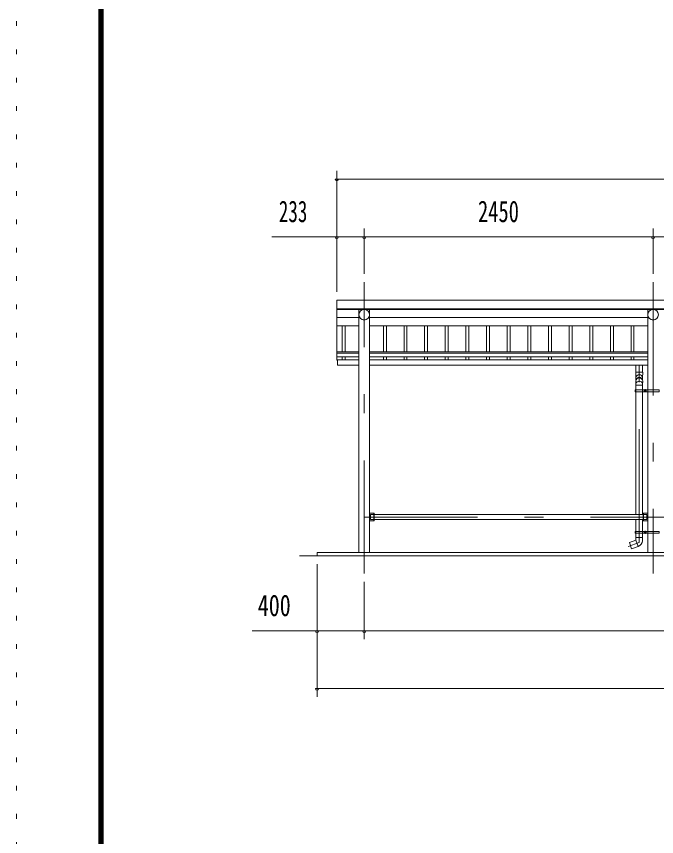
# Model space of a CAD drawing. Units: millimetres, scale not verified. Extents: x -31545 to 31552, y -14700 to 14700.
# Drawn here: x -10028 to -4599, y 748 to 7701 of the extents above; entities that cross this region are included whole.
import ezdxf
from ezdxf.enums import TextEntityAlignment as Align

# ---------------------------------------------------------------- set-up
doc = ezdxf.new("R2010")
doc.units = ezdxf.units.MM
doc.header["$LTSCALE"] = 80
doc.linetypes.add('USER3', pattern=[24, 12, -5, 2, -5])
doc.linetypes.add('USER4', pattern=[3, 0.5, -2.5])
for name, color, linetype, lineweight in [('0-2_1-07BOLD', 7, 'Continuous', 18), ('0-3_1-27CENTER', 3, 'USER3', 18), ('0-4_1-47THIN', 4, 'Continuous', 18), ('0-5_1-57DIM', 3, 'Continuous', 18), ('0-C_F-F1PAPER', 5, 'Continuous', 18), ('0-D_F-E_J_ADD', 5, 'USER4', 18)]:
    doc.layers.add(name, color=color, linetype=linetype, lineweight=lineweight)
doc.styles.add('ＭＳ ゴシック', font='')
doc.styles.get('ＭＳ ゴシック').set_extended_font_data('MS Gothic')

msp = doc.modelspace()

# ---------------------------------------------------------------- linework, layer by layer
at = {"layer": '0-2_1-07BOLD'}
for p, q in [((-7311.51, 5221.4), (3354.49, 5221.4)), ((3354.49, 5217.33), (-7311.51, 5217.33)), ((-7123.06, 5217.33), (-7123.06, 3157.54)), ((-7033.96, 3157.54), (-7033.96, 5217.33)), ((-4673.06, 4535.54), (-4673.06, 5217.33)), ((-7311.51, 5147.84), (-7123.06, 5147.84)), ((-4673.06, 5147.84), (-7033.96, 5147.84)), ((-7123.06, 5078.35), (-7311.51, 5078.35)), ((-7033.96, 5078.35), (-4673.06, 5078.35)), ((-7311.51, 4856.73), (-7123.06, 4856.73)), ((-7123.06, 4846.3), (-7311.51, 4846.3)), ((-7123.06, 4816.69), (-7311.51, 4816.69)), ((-4673.06, 4856.73), (-7033.96, 4856.73)), ((-7033.96, 4846.3), (-4673.06, 4846.3)), ((-4673.06, 4816.69), (-7033.96, 4816.69)), ((-7306.51, 4787.78), (-7311.51, 4787.78)), ((-7033.96, 4790.36), (-4673.06, 4790.36)), ((-4673.06, 4745.36), (-7033.96, 4745.36)), ((-4774.02, 4685.74), (-4774.02, 4745.36)), ((-4719.02, 4745.36), (-4719.02, 4685.74)), ((-4775.62, 4527.54), (-4781.72, 4527.54)), ((-4775.62, 4535.54), (-4775.62, 4519.54)), ((-4774.03, 4519.54), (-4774.03, 3478.89)), ((-4774.02, 4576.09), (-4719.02, 4576.09)), ((-4719.02, 3478.89), (-4719.02, 4519.54)), ((-4717.42, 4519.54), (-4717.42, 4535.54)), ((-4674.67, 4535.54), (-4674.67, 4519.54)), ((-4673.07, 4519.54), (-4673.07, 3335.54)), ((-4673.06, 3386.14), (-4673.06, 4517.54)), ((-6993.96, 3490.54), (-7033.96, 3490.54)), ((-6997.16, 3490.54), (-6997.16, 3424.54)), ((-6993.96, 3424.54), (-6993.96, 3490.54)), ((-6993.96, 3478.89), (-4713.06, 3478.89)), ((-4713.07, 3490.54), (-4673.06, 3490.54)), ((-4713.07, 3424.54), (-4713.07, 3490.54)), ((-4713.06, 3424.54), (-4713.06, 3490.54)), ((-4709.87, 3424.54), (-4709.87, 3490.54)), ((-4709.86, 3490.54), (-4709.86, 3424.54)), ((-4681.02, 3478.89), (-4681.02, 3436.19)), ((-6993.96, 3424.54), (-7033.96, 3424.54)), ((-4713.06, 3436.19), (-6993.96, 3436.19)), ((-4774.03, 3436.19), (-4774.03, 3335.54)), ((-4719.02, 3335.54), (-4719.02, 3436.19)), ((-4673.06, 3424.54), (-4713.07, 3424.54)), ((-4673.06, 3335.54), (-4673.06, 3370.14)), ((-4781.72, 3327.54), (-4775.62, 3327.54)), ((-4775.62, 3335.54), (-4775.62, 3319.54)), ((-4774.03, 3319.54), (-4774.03, 3282.63)), ((-4719.02, 3282.63), (-4719.02, 3319.54)), ((-4717.42, 3319.54), (-4717.42, 3335.54)), ((-4674.67, 3335.54), (-4674.67, 3319.54)), ((-4673.07, 3319.54), (-4673.07, 3157.54)), ((-4673.06, 3157.54), (-4673.06, 3319.54)), ((-4755.21, 3208.95), (-4774.02, 3260.63)), ((-7628.51, 3127.54), (3671.49, 3127.54))]:
    msp.add_line(p, q, dxfattribs=at)
for points in [[(-7311.51, 4787.78), (-7311.51, 5296.54), (3354.49, 5296.54)], [(-7123.06, 4745.36), (-7306.51, 4745.36), (-7306.51, 4790.36), (-7123.06, 4790.36)], [(-4717.02, 4685.74), (-4776.02, 4685.74), (-4774.02, 4636.07), (-4774.02, 4617.98)], [(-4719.02, 4617.97), (-4719.02, 4636.07), (-4717.02, 4685.74)], [(-4776.02, 4608.88), (-4774.02, 4583.03), (-4774.02, 4535.54)], [(-4719.02, 4535.54), (-4719.02, 4583.03), (-4717.03, 4609)], [(-6997.16, 3436.19), (-7026.01, 3436.19), (-7026.01, 3478.89), (-6997.16, 3478.89)], [(-4709.87, 3478.89), (-4681.01, 3478.89), (-4681.01, 3436.19), (-4709.87, 3436.19)], [(-4775.52, 3282.63), (-4774.02, 3260.63), (-4830.4, 3240.11), (-4811.59, 3188.43), (-4755.49, 3208.85)], [(-4775.52, 3282.63), (-4717.52, 3282.63), (-4719.28, 3256.84)], [(3521.49, 3157.54), (-7478.51, 3157.54), (-7478.51, 3127.54)]]:
    msp.add_lwpolyline(points, dxfattribs=at)
for points in [[(-4576.27, 4519.54), (-4781.72, 4519.54), (-4781.72, 4535.54), (-4576.27, 4535.54)], [(-4701.05, 4530.42), (-4696.05, 4533.31), (-4691.05, 4530.42), (-4691.05, 4524.65), (-4696.05, 4521.77), (-4701.05, 4524.65)], [(-4781.72, 3335.54), (-4576.27, 3335.54), (-4576.27, 3319.54), (-4781.72, 3319.54)], [(-4701.05, 3330.43), (-4696.05, 3333.31), (-4691.05, 3330.43), (-4691.05, 3324.65), (-4696.05, 3321.77), (-4701.05, 3324.65)]]:
    msp.add_lwpolyline(points, close=True, dxfattribs=at)
for centre, radius in [((-7078.51, 5172.78), 44.55), ((-4628.51, 5172.78), 44.55), ((-4696.05, 4527.54), 6.25), ((-4696.05, 4527.54), 4.9), ((-4696.05, 3327.54), 6.25), ((-4696.05, 3327.54), 4.9)]:
    msp.add_circle(centre, radius, dxfattribs=at)
for centre, radius, start, end in [((-7078.51, 5172.09), 44.55, 180, 0), ((-4628.51, 5172.09), 44.55, 180, 0), ((-4746.52, 4636.37), 27.55, 3.55867, 176.44133), ((-4746.52, 4607.16), 29.55, 3.56303, 176.43697), ((-4746.52, 4615.67), 27.55, 3.55867, 176.44133), ((-4746.52, 4582.05), 27.55, 3.55867, 176.44133), ((-4774.15, 3260.59), 55, 289.83269, 356.09424)]:
    msp.add_arc(centre, radius, start, end, dxfattribs=at)
at = {"layer": '0-3_1-27CENTER'}
for p, q in [((-7078.51, 2977.54), (-7078.51, 5447.54)), ((-4628.51, 5447.54), (-4628.51, 2977.54)), ((-4746.52, 3241.38), (-4746.52, 4745.36)), ((-4708.55, 4527.54), (-4683.55, 4527.54)), ((-4696.05, 4540.04), (-4696.05, 4515.04)), ((-7078.51, 3457.54), (3121.49, 3457.54)), ((-4696.05, 3340.04), (-4696.05, 3315.04)), ((-4683.55, 3327.54), (-4708.55, 3327.54)), ((-4746.51, 3241.38), (-4839.78, 3207.43))]:
    msp.add_line(p, q, dxfattribs=at)
at = {"layer": '0-4_1-47THIN'}
for p, q in [((-7266.01, 4856.73), (-7266.01, 5078.35)), ((-7241.01, 5078.35), (-7241.01, 4856.73)), ((-6916.01, 5078.35), (-6916.01, 4856.73)), ((-6891.01, 4856.73), (-6891.01, 5078.35)), ((-6741.01, 4856.73), (-6741.01, 5078.35)), ((-6716.01, 5078.35), (-6716.01, 4856.73)), ((-6566.01, 5078.35), (-6566.01, 4856.73)), ((-6541.01, 4856.73), (-6541.01, 5078.35)), ((-6391.01, 4856.73), (-6391.01, 5078.35)), ((-6366.01, 5078.35), (-6366.01, 4856.73)), ((-6216.01, 5078.35), (-6216.01, 4856.73)), ((-6191.01, 4856.73), (-6191.01, 5078.35)), ((-6041.01, 4856.73), (-6041.01, 5078.35)), ((-6016.01, 5078.35), (-6016.01, 4856.73)), ((-5866.01, 5078.35), (-5866.01, 4856.73)), ((-5841.01, 4856.73), (-5841.01, 5078.35)), ((-5691.01, 4856.73), (-5691.01, 5078.35)), ((-5666.01, 5078.35), (-5666.01, 4856.73)), ((-5516.01, 5078.35), (-5516.01, 4856.73)), ((-5491.01, 4856.73), (-5491.01, 5078.35)), ((-5341.01, 4856.73), (-5341.01, 5078.35)), ((-5316.01, 5078.35), (-5316.01, 4856.73)), ((-5166.01, 5078.35), (-5166.01, 4856.73)), ((-5141.01, 4856.73), (-5141.01, 5078.35)), ((-4991.01, 4856.73), (-4991.01, 5078.35)), ((-4966.01, 5078.35), (-4966.01, 4856.73)), ((-4816.01, 5078.35), (-4816.01, 4856.73)), ((-4791.01, 4856.73), (-4791.01, 5078.35)), ((-7266.01, 4790.36), (-7266.01, 4816.69)), ((-7241.01, 4816.69), (-7241.01, 4790.36)), ((-6916.01, 4816.69), (-6916.01, 4790.36)), ((-6891.01, 4790.36), (-6891.01, 4816.69)), ((-6741.01, 4790.36), (-6741.01, 4816.69)), ((-6716.01, 4816.69), (-6716.01, 4790.36)), ((-6566.01, 4816.69), (-6566.01, 4790.36)), ((-6541.01, 4790.36), (-6541.01, 4816.69)), ((-6391.01, 4790.36), (-6391.01, 4816.69)), ((-6366.01, 4816.69), (-6366.01, 4790.36)), ((-6216.01, 4816.69), (-6216.01, 4790.36)), ((-6191.01, 4790.36), (-6191.01, 4816.69)), ((-6041.01, 4790.36), (-6041.01, 4816.69)), ((-6016.01, 4816.69), (-6016.01, 4790.36)), ((-5866.01, 4816.69), (-5866.01, 4790.36)), ((-5841.01, 4790.36), (-5841.01, 4816.69)), ((-5691.01, 4790.36), (-5691.01, 4816.69)), ((-5666.01, 4816.69), (-5666.01, 4790.36)), ((-5516.01, 4816.69), (-5516.01, 4790.36)), ((-5491.01, 4790.36), (-5491.01, 4816.69)), ((-5341.01, 4790.36), (-5341.01, 4816.69)), ((-5316.01, 4816.69), (-5316.01, 4790.36)), ((-5166.01, 4816.69), (-5166.01, 4790.36)), ((-5141.01, 4790.36), (-5141.01, 4816.69)), ((-4991.01, 4790.36), (-4991.01, 4816.69)), ((-4966.01, 4816.69), (-4966.01, 4790.36)), ((-4816.01, 4816.69), (-4816.01, 4790.36)), ((-4791.01, 4790.36), (-4791.01, 4816.69))]:
    msp.add_line(p, q, dxfattribs=at)
at = {"layer": '0-5_1-57DIM'}
for p, q in [((-7311.51, 5366.54), (-7311.51, 6392.54)), ((-7297.51, 6322.54), (-7325.51, 6322.54)), ((-7311.51, 6322.54), (3354.49, 6322.54)), ((-7078.51, 5517.54), (-7078.51, 5902.54)), ((-4628.51, 5902.54), (-4628.51, 5517.54)), ((-7311.51, 5832.54), (-7861.01, 5832.54)), ((-7297.51, 5832.54), (-7325.51, 5832.54)), ((-7311.51, 5832.54), (-7078.51, 5832.54)), ((-7064.51, 5832.54), (-7092.51, 5832.54)), ((-7078.51, 5832.54), (-4628.51, 5832.54)), ((-4614.51, 5832.54), (-4642.51, 5832.54)), ((-4628.51, 5832.54), (-1828.51, 5832.54)), ((-7478.51, 1932.54), (-7478.51, 3057.54)), ((-7078.51, 2907.54), (-7078.51, 2422.54)), ((-7478.51, 2492.54), (-8028.01, 2492.54)), ((-7464.51, 2492.54), (-7492.51, 2492.54)), ((-7478.51, 2492.54), (-7078.51, 2492.54)), ((-7064.51, 2492.54), (-7092.51, 2492.54)), ((-7078.51, 2492.54), (3121.49, 2492.54)), ((-7464.51, 2002.54), (-7492.51, 2002.54)), ((-7478.51, 2002.54), (3521.49, 2002.54))]:
    msp.add_line(p, q, dxfattribs=at)
for centre in [(-7311.51, 6322.54), (-7311.51, 5832.54), (-7078.51, 5832.54), (-4628.51, 5832.54), (-7478.51, 2492.54), (-7078.51, 2492.54), (-7478.51, 2002.54)]:
    msp.add_arc(centre, 14, 180, 0, dxfattribs=at)
at = {"layer": '0-C_F-F1PAPER'}
for points in [[(30852.03, -14000), (30852.03, 14140), (-9327.96, 14140), (-9327.96, -14000)], [(30848.53, -13996.5), (30848.53, 14136.5), (-9324.46, 14136.5), (-9324.46, -13996.5)], [(30845.03, -13993), (-9320.96, -13993), (-9320.96, 14133), (30845.03, 14133)], [(30841.53, -13989.5), (30841.53, 14129.5), (-9317.46, 14129.5), (-9317.46, -13989.5)], [(30838.03, -13986), (-9313.96, -13986), (-9313.96, 14126), (30838.03, 14126)], [(30834.53, -13982.5), (30834.53, 14122.5), (-9310.46, 14122.5), (-9310.46, -13982.5)], [(30831.03, -13979), (-9306.96, -13979), (-9306.96, 14119), (30831.03, 14119)], [(30827.54, -13975.5), (30827.54, 14115.5), (-9303.46, 14115.5), (-9303.46, -13975.5)], [(30824.03, -13972), (30824.03, 14112), (-9299.96, 14112), (-9299.96, -13972)], [(30820.53, -13968.5), (30820.53, 14108.5), (-9296.46, 14108.5), (-9296.46, -13968.5)], [(30817.03, -13965), (-9292.96, -13965), (-9292.96, 14105), (30817.03, 14105)]]:
    msp.add_lwpolyline(points, close=True, dxfattribs=at)
at = {"layer": '0-D_F-E_J_ADD'}
msp.add_lwpolyline([(31552.03, -14700), (-10027.97, -14700), (-10027.97, 14700), (31552.03, 14700)], close=True, dxfattribs=at)

# ---------------------------------------------------------------- texts
at = {"layer": '0-5_1-57DIM', "color": 7, "style": 'ＭＳ ゴシック'}
for s, width, p in [('233', 0.65, (-7802.45, 5902.54)), ('2450', 0.7, (-6113.92, 5902.54)), ('400', 0.75, (-7980.94, 2562.54))]:
    msp.add_text(s, height=182.3, dxfattribs=dict(at, width=width)).set_placement(p, align=Align.BOTTOM_LEFT)

doc.saveas('drawing.dxf')
